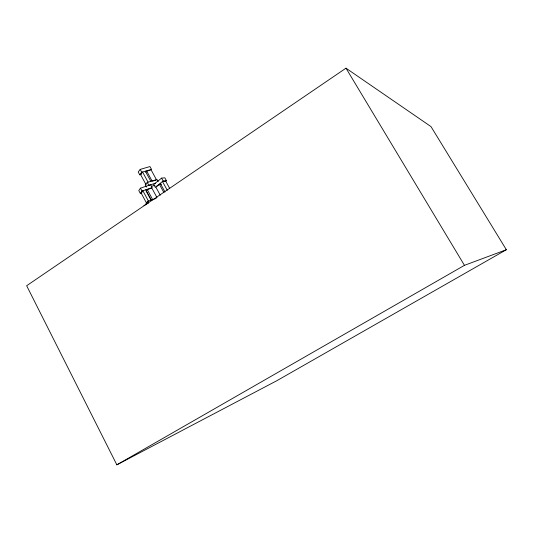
<?xml version="1.0" encoding="UTF-8"?>
<svg xmlns="http://www.w3.org/2000/svg" width="533" height="533" viewBox="0 0 533 533"><rect width="100%" height="100%" fill="white"/><g stroke="black" fill="none" stroke-linecap="round" stroke-linejoin="round"><path stroke-width="0.8" d="M140.332 193.452L142.011 191.067L152.191 187.589L150.639 184.724L140.452 188.176L138.78 190.567L140.332 193.452L141.891 192.913M156.975 197.543L151.832 188.056L147.275 189.615L146.209 191.1L150.946 199.868M145.869 203.719L147.581 201.387L156.176 198.369M147.155 202.833L148.441 201.088L142.877 190.774L141.192 193.153L146.728 203.419M139.746 174.811L141.738 172.259L151.519 169.381L149.98 166.556L140.192 169.401L138.207 171.972L139.746 174.811L141.245 174.371M145.882 172.226L146.722 171.16L151.099 169.874L156.575 179.941M158.161 181.586L157.002 179.454L147.248 182.426L145.223 184.938L146.382 187.083M161.586 178.122L153.724 184.431L155.27 187.29L163.151 180.993L166.416 180.674L164.857 177.822L161.586 178.122L163.151 180.993M161.499 184.165L159.447 184.378L155.916 187.196L160.253 195.178M165.21 181.633L166.416 180.674M345.984 68.177L26.65 285.728L116.854 464.823L276.834 380.709L506.35 249.724L430.997 126.607L345.984 68.177L464.456 265.334L506.35 249.724M143.937 205.645L148.534 202.846M116.854 464.823L464.456 265.334M151.252 186.41L154.99 185.251M155.549 183.219L148.807 185.297L147.248 182.426M152.938 181.047L155.849 180.161M169.714 188.462L165.75 181.2L162.485 181.526L167.262 190.288M160.26 183.305L165.023 192.053M159.447 184.378L163.804 192.38M146.722 171.16L152.211 181.273M145.336 171.2L150.839 181.333M148.081 182.173L142.571 172.012L140.572 174.564L146.055 184.684M140.192 169.401L141.738 172.259M147.275 189.615L152.824 199.875M145.756 189.788L151.312 200.075M140.452 188.176L142.011 191.067M147.581 201.387L148.367 202.846"/></g></svg>
